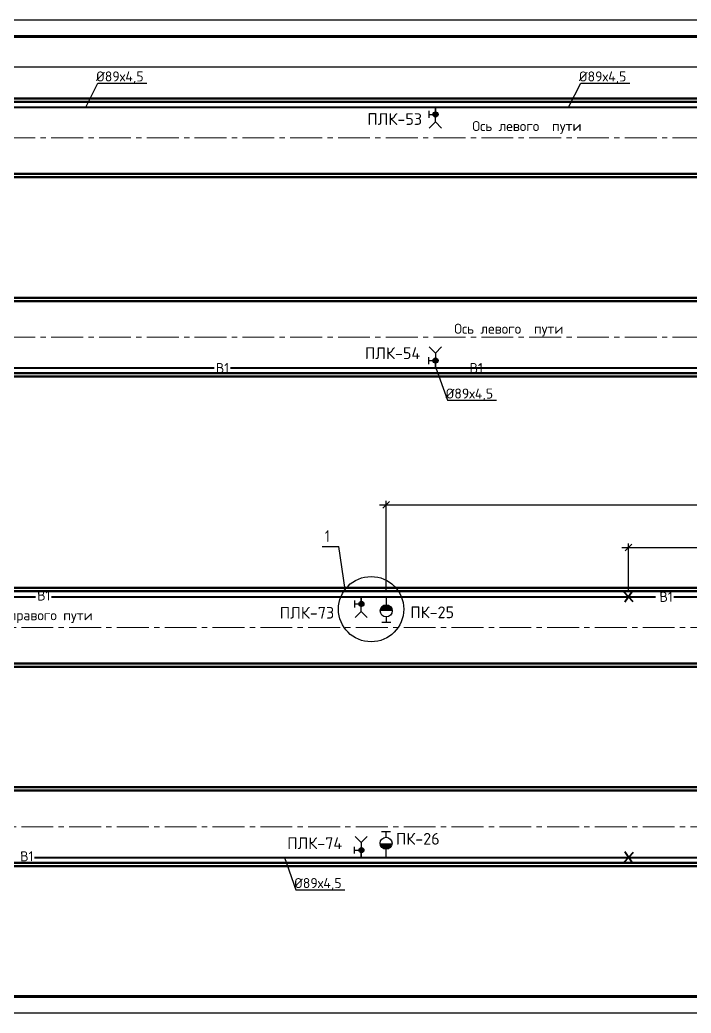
# Paper-space layout 'л2-л8' of a CAD drawing. Header units: millimetres. Extents: x 10032 to 18918, y -3051 to 627.
# Drawn here: x 10777.3 to 10977.9, y -1599 to -1302 of the extents above; entities that cross this region are included whole.
import ezdxf

# ---------------------------------------------------------------- set-up
doc = ezdxf.new("R2010")
doc.units = ezdxf.units.MM
doc.header["$LTSCALE"] = 0.5
doc.linetypes.add('CENTER2', pattern=[28.575, 19.05, -3.175, 3.175, -3.175])
for name, color, linetype in [('0 @ 1', 7, 'Continuous'), ('1_NADPIS', 7, 'Continuous'), ('3_Текст', 7, 'Continuous'), ('FORMAT', 7, 'Continuous'), ('ВК_надписи', 7, 'Continuous'), ('ВК_сети', 4, 'Continuous')]:
    doc.layers.add(name, color=color, linetype=linetype)
for name, color, linetype, lineweight in [('1_PK500', 5, 'Continuous', 35), ('А_Конструкции', 4, 'Continuous', 50), ('АР_Оси', 242, 'CENTER2', 18)]:
    doc.layers.add(name, color=color, linetype=linetype, lineweight=lineweight)
doc.styles.add('RS-3-08', font='romans.shx', dxfattribs={"width": 0.8, "height": 3})
doc.styles.add('RS-30-06', font='romans.shx', dxfattribs={"width": 0.6, "height": 3})
doc.styles.add('Стандарт ММП', font='isocpeur.ttf')
doc.dimstyles.new('M200$0', dxfattribs={"dimscale": 0, "dimtxt": 3, "dimasz": 2, "dimexe": 1.2, "dimexo": 1.5, "dimgap": 1.2, "dimtad": 1, "dimdec": 0, "dimlfac": 200, "dimrnd": 1, "dimzin": 0, "dimdsep": 46, "dimtxsty": 'RS-30-06', "dimblk1": 'OBLIQUE', "dimblk2": 'OBLIQUE', "dimsah": 1, "dimcen": 2.5, "dimdle": 2, "dimclrt": 9, "dimadec": 0, "dimazin": 0, "dimtfac": 1, "dimtdec": 0, "dimtmove": 2, "dimatfit": 3, "dimldrblk": 'OBLIQUE', "dimfxl": 1.2, "dimtolj": 1, "dimtzin": 0, "dimarcsym": 0})

# ---------------------------------------------------------------- blocks, each defined once
blk = doc.blocks.new('*U437')
at = {"layer": 'FORMAT', "color": 7, "lineweight": 25}
blk.add_lwpolyline([(0, 0), (0, 297), (1892, 297), (1892, 0), (0, 0)], dxfattribs=at)
at = {"layer": 'FORMAT', "color": 7, "lineweight": 60}
blk.add_lwpolyline([(20, 5), (20, 292), (1887, 292), (1887, 5), (20, 5)], dxfattribs=at)
blk = doc.blocks.new('_Oblique')
at = {"linetype": 'ByBlock', "lineweight": 30}
blk.add_line((-0.5, -0.5), (0.5, 0.5), dxfattribs=at)
blk = doc.blocks.new('*D131')
at = {"layer": 'Defpoints', "color": 0, "lineweight": -2}
for p, q in [((10481.41, -1326.62), (10481.41, -1314.88)), ((10981.41, -1326.62), (10981.41, -1314.88)), ((10479.41, -1316.08), (10983.41, -1316.08))]:
    blk.add_line(p, q, dxfattribs=at)
at = {"layer": 'Defpoints', "color": 0, "linetype": 'Continuous', "lineweight": 30}
for p in [(10981.41, -1316.08), (10481.41, -1328.12, 0), (10981.41, -1328.12, 0)]:
    blk.add_point(p, dxfattribs=at)
at = {"layer": 'Defpoints', "color": 0, "linetype": 'Continuous', "lineweight": -2, "xscale": 2, "yscale": 2, "zscale": 2, "rotation": 180}
blk.add_blockref('_Oblique', (10481.41, -1316.08), dxfattribs=at)
at = {"layer": 'Defpoints', "color": 0, "linetype": 'Continuous', "lineweight": -2, "xscale": 2, "yscale": 2, "zscale": 2}
blk.add_blockref('_Oblique', (10981.41, -1316.08), dxfattribs=at)
at = {"layer": 'Defpoints', "color": 9, "linetype": 'Continuous', "lineweight": 30, "insert": (10731.41, -1313.38), "char_height": 3, "attachment_point": 5, "style": 'RS-30-06'}
blk.add_mtext('\\A1;100000', dxfattribs=at)
blk = doc.blocks.new('*D132')
at = {"layer": 'Defpoints', "color": 0, "lineweight": -2}
for p, q in [((10886.79, -1473.01), (10886.79, -1445.89)), ((11336.79, -1473.01), (11336.79, -1445.89)), ((10884.79, -1447.09), (11338.79, -1447.09))]:
    blk.add_line(p, q, dxfattribs=at)
at = {"layer": 'Defpoints', "color": 0, "linetype": 'Continuous', "lineweight": 30}
for p in [(11336.79, -1447.09), (10886.79, -1474.51, 0), (11336.79, -1474.51, 0)]:
    blk.add_point(p, dxfattribs=at)
at = {"layer": 'Defpoints', "color": 0, "linetype": 'Continuous', "lineweight": -2, "xscale": 2, "yscale": 2, "zscale": 2, "rotation": 180}
blk.add_blockref('_Oblique', (10886.79, -1447.09), dxfattribs=at)
at = {"layer": 'Defpoints', "color": 0, "linetype": 'Continuous', "lineweight": -2, "xscale": 2, "yscale": 2, "zscale": 2}
blk.add_blockref('_Oblique', (11336.79, -1447.09), dxfattribs=at)
at = {"layer": 'Defpoints', "color": 9, "linetype": 'Continuous', "lineweight": 30, "insert": (11111.79, -1444.39), "char_height": 3, "attachment_point": 5, "style": 'RS-30-06'}
blk.add_mtext('\\A1;90000', dxfattribs=at)
blk = doc.blocks.new('*D134')
at = {"layer": 'Defpoints', "color": 0, "lineweight": -2}
for p, q in [((10957.21, -1459.82), (11461.21, -1459.82)), ((10959.21, -1473.01), (10959.21, -1458.62)), ((11459.21, -1473.01), (11459.21, -1458.62))]:
    blk.add_line(p, q, dxfattribs=at)
at = {"layer": 'Defpoints', "color": 0, "linetype": 'Continuous', "lineweight": 30}
for p in [(11459.21, -1459.82), (10959.21, -1474.51, 0), (11459.21, -1474.51, 0)]:
    blk.add_point(p, dxfattribs=at)
at = {"layer": 'Defpoints', "color": 0, "linetype": 'Continuous', "lineweight": -2, "xscale": 2, "yscale": 2, "zscale": 2, "rotation": 180}
blk.add_blockref('_Oblique', (10959.21, -1459.82), dxfattribs=at)
at = {"layer": 'Defpoints', "color": 0, "linetype": 'Continuous', "lineweight": -2, "xscale": 2, "yscale": 2, "zscale": 2}
blk.add_blockref('_Oblique', (11459.21, -1459.82), dxfattribs=at)
at = {"layer": 'Defpoints', "color": 9, "linetype": 'Continuous', "lineweight": 30, "insert": (11209.21, -1457.12), "char_height": 3, "attachment_point": 5, "style": 'RS-30-06'}
blk.add_mtext('\\A1;100000', dxfattribs=at)

psp = doc.layouts.new('л2-л8')

# ---------------------------------------------------------------- hatches: boundary and pattern name
at = {"layer": 'ВК_сети', "ltscale": 0.5}
h = psp.add_hatch(color=5, dxfattribs=at)
h.paths.add_polyline_path([(10902.292, -1330.3012, 0.41421356), (10901.542, -1329.5512), (10901.542, -1330.3012)])
h.paths.add_polyline_path([(10902.292, -1330.3012), (10901.542, -1330.3012), (10901.542, -1331.0512, 0.41421356)])
h.paths.add_polyline_path([(10901.542, -1330.3012), (10901.542, -1329.5512, 0.58408052), (10900.9002, -1330.6891)])
h.paths.add_polyline_path([(10901.542, -1331.0512), (10901.542, -1330.3012), (10900.9002, -1330.6891, 0.26256208)])
h = psp.add_hatch(color=5, dxfattribs=at)
h.paths.add_polyline_path([(10902.292, -1403.9244, -0.41421356), (10901.542, -1404.6744), (10901.542, -1403.9244)])
h.paths.add_polyline_path([(10902.292, -1403.9244), (10901.542, -1403.9244), (10901.542, -1403.1744, -0.41421356)])
h.paths.add_polyline_path([(10901.542, -1403.9244), (10901.542, -1404.6744, -0.58408052), (10900.9002, -1403.5364)])
h.paths.add_polyline_path([(10901.542, -1403.1744), (10901.542, -1403.9244), (10900.9002, -1403.5364, -0.26256208)])
h = psp.add_hatch(color=5, dxfattribs=at)
h.paths.add_polyline_path([(10880.097, -1476.6862, 0.41421356), (10879.347, -1475.9362), (10879.347, -1476.6862)])
h.paths.add_polyline_path([(10880.097, -1476.6862), (10879.347, -1476.6862), (10879.347, -1477.4362, 0.41421356)])
h.paths.add_polyline_path([(10879.347, -1476.6862), (10879.347, -1475.9362, 0.58408052), (10878.7052, -1477.0742)])
h.paths.add_polyline_path([(10879.347, -1477.4362), (10879.347, -1476.6862), (10878.7052, -1477.0742, 0.26256208)])
h = psp.add_hatch(color=5, dxfattribs=at)
h.paths.add_polyline_path([(10880.097, -1476.6862, 0.41421356), (10879.347, -1475.9362), (10879.347, -1476.6862)])
h.paths.add_polyline_path([(10880.097, -1476.6862), (10879.347, -1476.6862), (10879.347, -1477.4362, 0.41421356)])
h.paths.add_polyline_path([(10879.347, -1476.6862), (10879.347, -1475.9362, 0.58408052), (10878.7052, -1477.0742)])
h.paths.add_polyline_path([(10879.347, -1477.4362), (10879.347, -1476.6862), (10878.7052, -1477.0742, 0.26256208)])
h = psp.add_hatch(color=1, dxfattribs=at)
h.paths.add_polyline_path([(10884.9854, -1478.7452), (10888.5854, -1478.7452, 0.09159777), (10888.4666, -1478.1021), (10885.1042, -1478.1021, 0.09159777)])
h.paths.add_polyline_path([(10885.1042, -1478.1021), (10888.4666, -1478.1021, 0.68812614)])
h = psp.add_hatch(color=1, dxfattribs=at)
h.paths.add_polyline_path([(10884.9854, -1478.7452), (10888.5854, -1478.7452, 0.09159777), (10888.4666, -1478.1021), (10885.1042, -1478.1021, 0.09159777)])
h.paths.add_polyline_path([(10885.1042, -1478.1021), (10888.4666, -1478.1021, 0.68812614)])
h = psp.add_hatch(color=5, dxfattribs=at)
h.paths.add_polyline_path([(10880.097, -1550.3093, -0.41421356), (10879.347, -1551.0593), (10879.347, -1550.3093)])
h.paths.add_polyline_path([(10880.097, -1550.3093), (10879.347, -1550.3093), (10879.347, -1549.5593, -0.41421356)])
h.paths.add_polyline_path([(10879.347, -1550.3093), (10879.347, -1551.0593, -0.58408052), (10878.7052, -1549.9213)])
h.paths.add_polyline_path([(10879.347, -1549.5593), (10879.347, -1550.3093), (10878.7052, -1549.9213, -0.26256208)])
h = psp.add_hatch(color=5, dxfattribs=at)
h.paths.add_polyline_path([(10880.097, -1550.3094, -0.41421356), (10879.347, -1551.0594), (10879.347, -1550.3094)])
h.paths.add_polyline_path([(10880.097, -1550.3094), (10879.347, -1550.3094), (10879.347, -1549.5594, -0.41421356)])
h.paths.add_polyline_path([(10879.347, -1550.3094), (10879.347, -1551.0594, -0.58408052), (10878.7052, -1549.9214)])
h.paths.add_polyline_path([(10879.347, -1549.5594), (10879.347, -1550.3094), (10878.7052, -1549.9214, -0.26256208)])
h = psp.add_hatch(color=1, dxfattribs=at)
h.paths.add_polyline_path([(10884.9269, -1548.2423), (10888.5269, -1548.2423, -0.09159777), (10888.4081, -1548.8854), (10885.0457, -1548.8854, -0.09159777)])
h.paths.add_polyline_path([(10885.0457, -1548.8854), (10888.4081, -1548.8854, -0.68812614)])
h = psp.add_hatch(color=1, dxfattribs=at)
h.paths.add_polyline_path([(10884.9269, -1548.2423), (10888.5269, -1548.2423, -0.09159777), (10888.4081, -1548.8854), (10885.0457, -1548.8854, -0.09159777)])
h.paths.add_polyline_path([(10885.0457, -1548.8854), (10888.4081, -1548.8854, -0.68812614)])

# ---------------------------------------------------------------- linework, layer by layer
at = {"layer": '1_NADPIS', "color": 1, "linetype": 'Continuous'}
for p in [(10867.6526, -1459.5278, 0), (10874.479, -1472.3461, 0)]:
    psp.add_line(p, (10872.5927, -1459.5278, 0), dxfattribs=at)
at = {"layer": 'А_Конструкции'}
for p, q in [((10600.9154, -1325.5128, 0), (11600.9154, -1325.5127, 0)), ((10600.9154, -1326.5128, 0), (11600.9154, -1326.5127, 0)), ((10600.9154, -1348.1128, 0), (11600.9154, -1348.1127, 0)), ((10600.9154, -1349.1128, 0), (11600.9154, -1349.1127, 0)), ((10600.9154, -1385.1128, 0), (11600.9154, -1385.1127, 0)), ((10600.9154, -1386.1128, 0), (11600.9154, -1386.1127, 0)), ((10600.9154, -1407.7128, 0), (11600.9154, -1407.7127, 0)), ((11600.9108, -1408.7128, 0), (10078.7204, -1408.7128, 0)), ((10407.7961, -1471.8977, 0), (11578.7204, -1471.8977, 0)), ((10407.7961, -1472.8977, 0), (11578.7204, -1472.8977, 0)), ((10407.7961, -1494.4977, 0), (11578.7204, -1494.4977, 0)), ((10407.7961, -1495.4977, 0), (11578.7204, -1495.4977, 0)), ((10407.7961, -1531.4977, 0), (11578.7204, -1531.4977, 0)), ((10407.7961, -1532.4977, 0), (11578.7204, -1532.4977, 0)), ((10078.7178, -1555.0977, 0), (11578.7204, -1555.0977, 0)), ((10407.7961, -1554.0977, 0), (11578.7204, -1554.0977, 0))]:
    psp.add_line(p, q, dxfattribs=at)
at = {"layer": 'АР_Оси', "color": 7}
for p, q in [((10600.9154, -1337.3128, 0), (11599.3589, -1337.3128, 0)), ((10600.9154, -1396.9128, 0), (11599.3589, -1396.9128, 0)), ((10406.2396, -1483.6978, 0), (11578.7204, -1483.6978, 0)), ((10406.2396, -1543.2978, 0), (11578.7204, -1543.2978, 0))]:
    psp.add_line(p, q, dxfattribs=at)
at = {"layer": 'ВК_надписи'}
for p, q in [((10796.9469, -1328.1212, 0), (10800.6067, -1320.9235, 0)), ((10800.6067, -1320.9235, 0), (10815.2461, -1320.9235, 0)), ((10941.2613, -1328.1212, 0), (10944.921, -1320.9235, 0)), ((10944.921, -1320.9235, 0), (10959.5605, -1320.9235, 0)), ((10901.6388, -1406.1043, 0), (10905.0911, -1415.7354, 0)), ((10905.0911, -1415.7354, 0), (10919.7305, -1415.7354, 0)), ((10856.3427, -1552.4894, 0), (10859.795, -1562.1205, 0)), ((10859.795, -1562.1205, 0), (10874.4345, -1562.1205, 0))]:
    psp.add_line(p, q, dxfattribs=at)
at = {"layer": 'ВК_надписи', "color": 1, "lineweight": 30, "ltscale": 0.5}
psp.add_circle((10882.2599, -1478.2449, 0), 9.7641, dxfattribs=at)
at = {"layer": 'ВК_сети', "color": 5, "ltscale": 0.5}
for p, q in [((10899.5124, -1329.2695, 0), (10899.5124, -1331.3313, 0)), ((10899.5124, -1330.3004, 0), (10901.542, -1330.3004, 0)), ((10901.4804, -1332.5599, 0), (10901.4804, -1328.1212, 0)), ((10901.4804, -1332.5599, 0), (10899.6562, -1334.3841, 0)), ((10901.4804, -1332.5599, 0), (10903.3046, -1334.3841, 0)), ((10901.4804, -1401.6656, 0), (10899.6562, -1399.8414, 0)), ((10901.4804, -1401.6656, 0), (10903.3046, -1399.8414, 0)), ((10901.4804, -1401.6656, 0), (10901.4804, -1406.1043, 0)), ((10899.5124, -1404.956, 0), (10899.5124, -1402.8942, 0)), ((10899.5124, -1403.9251, 0), (10901.542, -1403.9251, 0)), ((10877.3174, -1475.6545, 0), (10877.3174, -1477.7163, 0)), ((10877.3174, -1475.6546, 0), (10877.3174, -1477.7164, 0)), ((10879.2854, -1478.945, 0), (10879.2854, -1474.5062, 0)), ((10879.2854, -1478.945, 0), (10879.2854, -1474.5063, 0)), ((10877.3174, -1476.6854, 0), (10879.347, -1476.6854, 0)), ((10877.3174, -1476.6855, 0), (10879.347, -1476.6855, 0)), ((10879.2854, -1478.945, 0), (10877.4612, -1480.7692, 0)), ((10879.2854, -1478.945, 0), (10877.4612, -1480.7691, 0)), ((10879.2854, -1478.945, 0), (10881.1096, -1480.7692, 0)), ((10879.2854, -1478.945, 0), (10881.1096, -1480.7691, 0)), ((10879.2854, -1548.0505, 0), (10877.4612, -1546.2263, 0)), ((10879.2854, -1548.0506, 0), (10877.4612, -1546.2264, 0)), ((10879.2854, -1548.0505, 0), (10881.1096, -1546.2263, 0)), ((10879.2854, -1548.0506, 0), (10881.1096, -1546.2264, 0)), ((10877.3174, -1551.3409, 0), (10877.3174, -1549.2791, 0)), ((10877.3174, -1551.341, 0), (10877.3174, -1549.2792, 0)), ((10877.3174, -1550.31, 0), (10879.347, -1550.31, 0)), ((10877.3174, -1550.3101, 0), (10879.347, -1550.3101, 0)), ((10879.2854, -1548.0505, 0), (10879.2854, -1552.4892, 0)), ((10879.2854, -1548.0506, 0), (10879.2854, -1552.4893, 0))]:
    psp.add_line(p, q, dxfattribs=at)
at = {"layer": 'ВК_сети', "color": 5, "lineweight": 30, "ltscale": 0.5, "extrusion": (-3.27269e-07, 1.1423e-06, 1)}
for p, q in [((10901.4804, -1328.1212, 0), (10901.4804, -1331.0761, 0)), ((10879.2854, -1474.5062, 0), (10879.2854, -1477.4611, 0)), ((10879.2854, -1474.5063, 0), (10879.2854, -1477.4612, 0))]:
    psp.add_line(p, q, dxfattribs=at)
at = {"layer": 'ВК_сети', "color": 5, "lineweight": 30, "ltscale": 0.5, "extrusion": (-3.27269e-07, -1.1423e-06, 1)}
for p, q in [((10901.4804, -1406.1043, 0), (10901.4804, -1403.1494, 0)), ((10879.2854, -1552.4892, 0), (10879.2854, -1549.5343, 0)), ((10879.2854, -1552.4893, 0), (10879.2854, -1549.5344, 0))]:
    psp.add_line(p, q, dxfattribs=at)
at = {"layer": 'ВК_сети', "color": 5, "lineweight": 40, "ltscale": 0.5}
for p, q in [((10960.5885, -1476.002, 0), (10957.8323, -1473.0104, 0)), ((10960.344, -1472.8175, 0), (10958.0768, -1476.1948, 0)), ((10960.5885, -1550.9935, 0), (10957.8323, -1553.9851, 0)), ((10960.344, -1554.178, 0), (10958.0768, -1550.8007, 0))]:
    psp.add_line(p, q, dxfattribs=at)
at = {"layer": 'ВК_сети', "color": 1, "ltscale": 0.5}
for p, q in [((10886.7854, -1474.5063, 0), (10886.7854, -1476.9452, 0)), ((10886.7854, -1474.5063, 0), (10886.7854, -1476.9452, 0)), ((10886.7854, -1480.5452, 0), (10886.7854, -1482.1982, 0)), ((10886.7854, -1480.5452, 0), (10886.7854, -1482.1982, 0)), ((10888.1273, -1482.1982, 0), (10885.4435, -1482.1982, 0)), ((10888.1273, -1482.1982, 0), (10885.4435, -1482.1982, 0)), ((10888.0688, -1544.7893, 0), (10885.385, -1544.7893, 0)), ((10888.0688, -1544.7893, 0), (10885.385, -1544.7893, 0)), ((10886.7269, -1546.4423, 0), (10886.7269, -1544.7893, 0)), ((10886.7269, -1546.4423, 0), (10886.7269, -1544.7893, 0)), ((10886.7269, -1552.4812, 0), (10886.7269, -1550.0423, 0)), ((10886.7269, -1552.4812, 0), (10886.7269, -1550.0423, 0))]:
    psp.add_line(p, q, dxfattribs=at)
at = {"layer": 'ВК_сети', "color": 1, "lineweight": 30, "ltscale": 0.5}
for p, q in [((10886.7854, -1477.4678, -0.0001), (10886.268, -1477.4716, -0.0001)), ((10886.7854, -1477.4678, -0.0001), (10886.268, -1477.4716, -0.0001)), ((10886.7824, -1477.0658, -0.0001), (10886.7854, -1477.4678, -0.0001)), ((10886.7824, -1477.0658, -0.0001), (10886.7854, -1477.4678, -0.0001)), ((10886.7854, -1477.4678, -0.0001), (10887.3028, -1477.4639, -0.0001)), ((10886.7854, -1477.4678, -0.0001), (10887.3028, -1477.4639, -0.0001)), ((10886.7269, -1549.5197, -0.0001), (10886.2095, -1549.5159, -0.0001)), ((10886.7269, -1549.5197, -0.0001), (10886.2095, -1549.5159, -0.0001)), ((10886.7239, -1549.9217, -0.0001), (10886.7269, -1549.5197, -0.0001)), ((10886.7239, -1549.9217, -0.0001), (10886.7269, -1549.5197, -0.0001)), ((10886.7269, -1549.5197, -0.0001), (10887.2442, -1549.5235, -0.0001)), ((10886.7269, -1549.5197, -0.0001), (10887.2442, -1549.5235, -0.0001))]:
    psp.add_line(p, q, dxfattribs=at)
at = {"layer": 'ВК_сети', "color": 2, "lineweight": 40, "ltscale": 0.5}
for points, elevation in [([(10665.8044, -1328.1212), (10790.5736, -1328.1212)], 0), ([(10790.5736, -1328.1212), (11148.3058, -1328.1212)], 0), ([(10645.2821, -1406.1043), (10835.3824, -1406.1043)], 0), ([(10840.1827, -1406.1043), (10940.2984, -1406.1043)], 0), ([(10940.2984, -1406.1043), (10958.7719, -1406.1043)], 0), ([(10958.7719, -1406.1043), (11062.2183, -1406.1043)], 0), ([(10656.8192, -1474.5062), (10781.9721, -1474.5062)], 0), ([(10786.7723, -1474.5062), (10846.3879, -1474.5059)], 0), ([(10846.3879, -1474.5059), (10848.8496, -1474.5059)], 0), ([(10846.3879, -1474.5063), (10852.7898, -1474.5059)], 7.3533), ([(10852.7898, -1474.5059), (10875.204, -1474.5058)], 0), ([(10875.204, -1474.5058), (10967.2331, -1474.5058)], 0), ([(10972.787, -1474.5062), (11066.833, -1474.5062)], 0), ([(10781.6944, -1552.4894), (10846.2757, -1552.4894)], 0), ([(10846.2757, -1552.4894), (10875.0917, -1552.4894)], 0), ([(10875.0917, -1552.4894), (11039.9413, -1552.4894)], 0)]:
    psp.add_lwpolyline(points, dxfattribs=dict(at, elevation=elevation))
at = {"layer": 'ВК_сети', "color": 5, "ltscale": 0.5}
for centre in [(10901.542, -1330.3012, 0), (10901.542, -1403.9244, 0), (10879.347, -1476.6862, 0), (10879.347, -1476.6862, 0), (10879.347, -1550.3093, 0), (10879.347, -1550.3094, 0)]:
    psp.add_circle(centre, 0.75, dxfattribs=at)
at = {"layer": 'ВК_сети', "color": 1, "ltscale": 0.5}
for centre in [(10886.7854, -1478.7452, 0), (10886.7854, -1478.7452, 0), (10886.7269, -1548.2423, 0), (10886.7269, -1548.2423, 0)]:
    psp.add_circle(centre, 1.8, dxfattribs=at)

# ---------------------------------------------------------------- block references
at = {"layer": '0 @ 1', "ltscale": 0.5}
psp.add_blockref('*U437', (10041.7584, -1599.0335), dxfattribs=at)

# ---------------------------------------------------------------- texts
at = {"layer": '1_NADPIS', "linetype": 'Continuous', "style": 'Стандарт ММП'}
for s, p in [('ПЛК-53', (10881.1346, -1333.4465, 0)), ('ПЛК-54', (10880.4009, -1403.4592, 0)), ('ПЛК-73', (10854.9654, -1481.0707, 0)), ('ПЛК-74', (10857.1782, -1549.9723, 0))]:
    psp.add_text(s, height=3.5, rotation=360, dxfattribs=at).set_placement(p)
at = {"layer": '1_NADPIS', "color": 1, "linetype": 'Continuous', "style": 'RS-3-08', "width": 0.8}
psp.add_text('1', height=3.5, dxfattribs=at).set_placement((10868.4621, -1458.1385, 0))
at = {"layer": '1_NADPIS', "color": 1, "linetype": 'Continuous', "style": 'Стандарт ММП'}
for s, p in [('ПК-25', (10893.962, -1480.9373, 0)), ('ПК-26', (10889.6681, -1548.6584, 0))]:
    psp.add_text(s, height=3.5, rotation=360, dxfattribs=at).set_placement(p)
at = {"layer": '1_PK500', "style": 'Стандарт ММП'}
for p in [(10835.8478, -1407.6673, 0), (10911.7082, -1407.6673, 0), (10782.4337, -1475.6738, 0), (10968.4522, -1476.0692, 0), (10777.3557, -1553.657, 0)]:
    psp.add_text('В1', height=3, rotation=0.560426, dxfattribs=at).set_placement(p)
at = {"layer": '3_Текст', "color": 255, "style": 'Стандарт ММП'}
for s, p in [('Ось левого  пути', (10912.4998, -1335.2873, -0.0004)), ('Ось левого  пути', (10907.0835, -1395.8862, -0.0004)), ('Ось правого пути', (10766.0139, -1481.5584, 0))]:
    psp.add_text(s, height=3, dxfattribs=at).set_placement(p)
at = {"layer": 'ВК_надписи', "lineweight": 30, "ltscale": 0.5, "style": 'Стандарт ММП'}
for p in [(10800.0458, -1320.4523, 0), (10944.3602, -1320.4523, 0), (10904.5302, -1415.2643, 0), (10859.2341, -1561.6493, 0)]:
    psp.add_text('%%C89х4,5', height=3, dxfattribs=at).set_placement(p)

# ---------------------------------------------------------------- dimensions: what is measured, and where the dimension line sits
at = {"layer": 'Defpoints', "color": 7, "linetype": 'Continuous', "lineweight": 30}
for base, p1, p2, picture, middle in [((10981.4054, -1316.0778), (10481.4054, -1328.1212, 0), (10981.4054, -1328.1212, 0), '*D131', (10731.4054, -1313.3778)), ((11336.7854, -1447.09), (10886.7854, -1474.5063, 0), (11336.7854, -1474.5063, 0), '*D132', (11111.7854, -1444.39)), ((11459.2104, -1459.8217), (10959.2104, -1474.5062, 0), (11459.2104, -1474.5062, 0), '*D134', (11209.2104, -1457.1217))]:
    dim = psp.add_linear_dim(base=base, p1=p1, p2=p2, dimstyle='M200$0', override={"dimscale": 1, "dimarcsym": 1}, dxfattribs=at)
    dim.commit()
    dim.dimension.update_dxf_attribs({"geometry": picture, "text_midpoint": middle})

doc.saveas('drawing.dxf')
